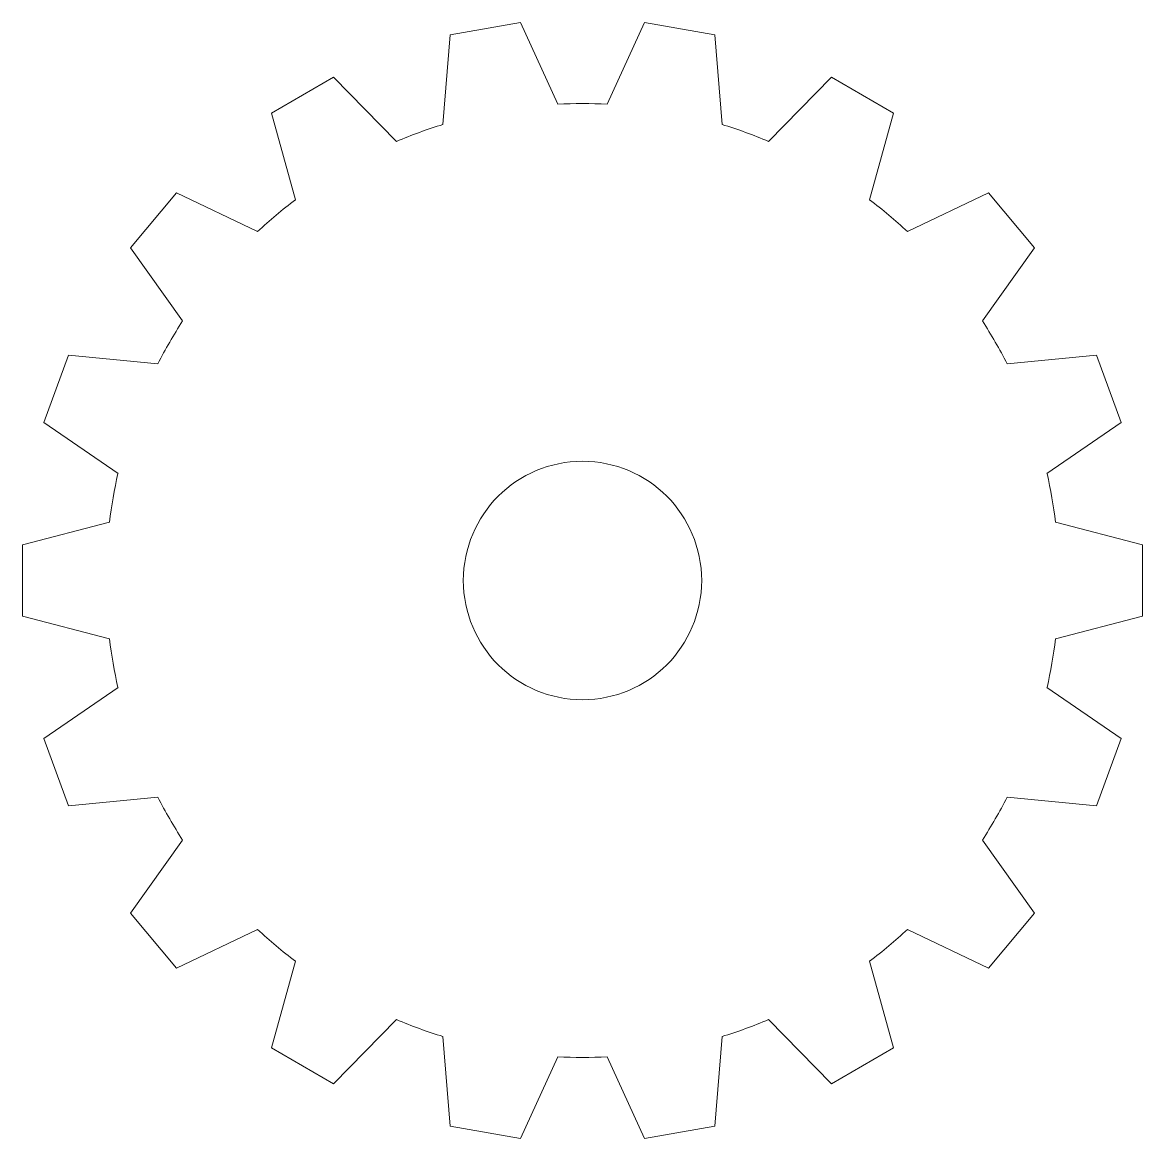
# Model space of a CAD drawing. Header units: millimetres. Extents: x -4.7 to 4.7, y -4.68 to 4.68.
import ezdxf

# ---------------------------------------------------------------- set-up
doc = ezdxf.new("R2010")
doc.units = ezdxf.units.MM
doc.layers.add('OBJECT', color=178, linetype='Continuous', lineweight=20, true_color=0x000000)

msp = doc.modelspace()

# ---------------------------------------------------------------- linework, layer by layer
at = {"layer": 'OBJECT'}
for p, q in [((-1.1116, 4.5765), (-0.5207, 4.6807)), ((-0.2078, 3.9946), (-0.5207, 4.6807)), ((0.2078, 3.9946), (0.5207, 4.6807)), ((0.5207, 4.6807), (1.1116, 4.5765)), ((-1.1709, 3.8248), (-1.1116, 4.5765)), ((1.1709, 3.8248), (1.1116, 4.5765)), ((-2.6098, 3.9203), (-2.0902, 4.2203)), ((-1.5615, 3.6826), (-2.0902, 4.2203)), ((1.5615, 3.6826), (2.0902, 4.2203)), ((2.0902, 4.2203), (2.6098, 3.9203)), ((-2.4085, 3.1936), (-2.6098, 3.9203)), ((2.4085, 3.1936), (2.6098, 3.9203)), ((-3.7932, 2.7913), (-3.4076, 3.2509)), ((-2.7269, 2.9264), (-3.4076, 3.2509)), ((2.7269, 2.9264), (3.4076, 3.2509)), ((3.4076, 3.2509), (3.7932, 2.7913)), ((-3.3555, 2.1773), (-3.7932, 2.7913)), ((3.3555, 2.1773), (3.7932, 2.7913)), ((-4.5192, 1.3256), (-4.3139, 1.8894)), ((-3.5633, 1.8173), (-4.3139, 1.8894)), ((3.5633, 1.8173), (4.3139, 1.8894)), ((4.3139, 1.8894), (4.5192, 1.3256)), ((-3.8978, 0.8983), (-4.5192, 1.3256)), ((3.8978, 0.8983), (4.5192, 1.3256)), ((-3.97, 0.489), (-4.7, 0.3)), ((3.97, 0.489), (4.7, 0.3)), ((-4.7, -0.3), (-4.7, 0.3)), ((4.7, 0.3), (4.7, -0.3)), ((-3.97, -0.489), (-4.7, -0.3)), ((3.97, -0.489), (4.7, -0.3)), ((-3.8978, -0.8983), (-4.5192, -1.3256)), ((3.8978, -0.8983), (4.5192, -1.3256)), ((-4.3139, -1.8894), (-4.5192, -1.3256)), ((4.5192, -1.3256), (4.3139, -1.8894)), ((-3.5633, -1.8173), (-4.3139, -1.8894)), ((3.5633, -1.8173), (4.3139, -1.8894)), ((-3.3555, -2.1773), (-3.7932, -2.7913)), ((3.3555, -2.1773), (3.7932, -2.7913)), ((-3.4076, -3.2509), (-3.7932, -2.7913)), ((3.7932, -2.7913), (3.4076, -3.2509)), ((-2.7269, -2.9264), (-3.4076, -3.2509)), ((2.7269, -2.9264), (3.4076, -3.2509)), ((-2.4085, -3.1936), (-2.6098, -3.9203)), ((2.4085, -3.1936), (2.6098, -3.9203)), ((-1.5615, -3.6826), (-2.0902, -4.2203)), ((1.5615, -3.6826), (2.0902, -4.2203)), ((-1.1709, -3.8248), (-1.1116, -4.5765)), ((1.1709, -3.8248), (1.1116, -4.5765)), ((-2.0902, -4.2203), (-2.6098, -3.9203)), ((2.6098, -3.9203), (2.0902, -4.2203)), ((-0.2078, -3.9946), (-0.5207, -4.6807)), ((0.2078, -3.9946), (0.5207, -4.6807)), ((-0.5207, -4.6807), (-1.1116, -4.5765)), ((1.1116, -4.5765), (0.5207, -4.6807))]:
    msp.add_line(p, q, dxfattribs=at)
msp.add_circle((0, 0), 1, dxfattribs=at)
for start, end in [(87.02166, 92.97834), (107.02166, 112.97834), (67.02166, 72.97834), (127.02166, 132.97834), (47.02166, 52.97834), (147.02166, 152.97834), (27.02166, 32.97834), (167.02166, 172.97834), (7.02166, 12.97834), (187.02166, 192.97834), (347.02166, 352.97834), (207.02166, 212.97834), (327.02166, 332.97834), (227.02166, 232.97834), (307.02166, 312.97834), (247.02166, 252.97834), (287.02166, 292.97834), (267.02166, 272.97834)]:
    msp.add_arc((0, 0), 4, start, end, dxfattribs=at)

doc.saveas('drawing.dxf')
